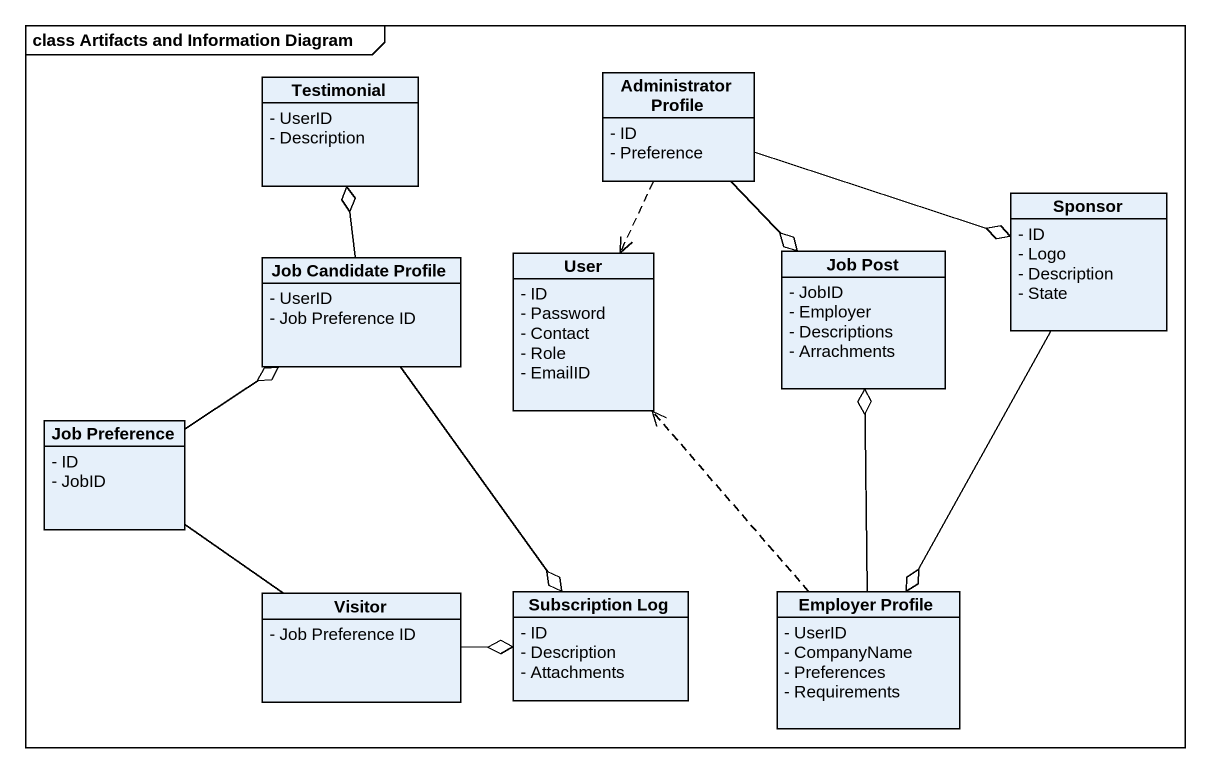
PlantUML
@startuml
mainframe class Artifacts and Information Diagram
hide circle
hide empty members
skinparam classAttributeIconSize 0
class Testimonial {
  - UserID
  - Description
}
class "Administrator Profile" as Administrator_Profile {
  - ID
  - Preference
}
class Sponsor {
  - ID
  - Logo
  - Description
  - State
}
class "Job Candidate Profile" as Job_Candidate_Profile {
  - UserID
  - Job Preference ID
}
class User {
  - ID
  - Password
  - Contact
  - Role
  - EmailID
}
class "Job Post" as Job_Post {
  - JobID
  - Employer
  - Descriptions
  - Arrachments
}
class "Job Preference" as Job_Preference {
  - ID
  - JobID
}
class Visitor {
  - Job Preference ID
}
class "Subscription Log" as Subscription_Log {
  - ID
  - Description
  - Attachments
}
class "Employer Profile" as Employer_Profile {
  - UserID
  - CompanyName
  - Preferences
  - Requirements
}
Administrator_Profile -right-o Sponsor
Administrator_Profile ..> User
Administrator_Profile --o Job_Post
Sponsor --o Employer_Profile
Job_Candidate_Profile -up-o Testimonial
Job_Candidate_Profile --o Subscription_Log
Job_Preference -up-o Job_Candidate_Profile
Job_Preference -- Visitor
Visitor -right-o Subscription_Log
Employer_Profile .up.> User
Employer_Profile -up-o Job_Post
@enduml
